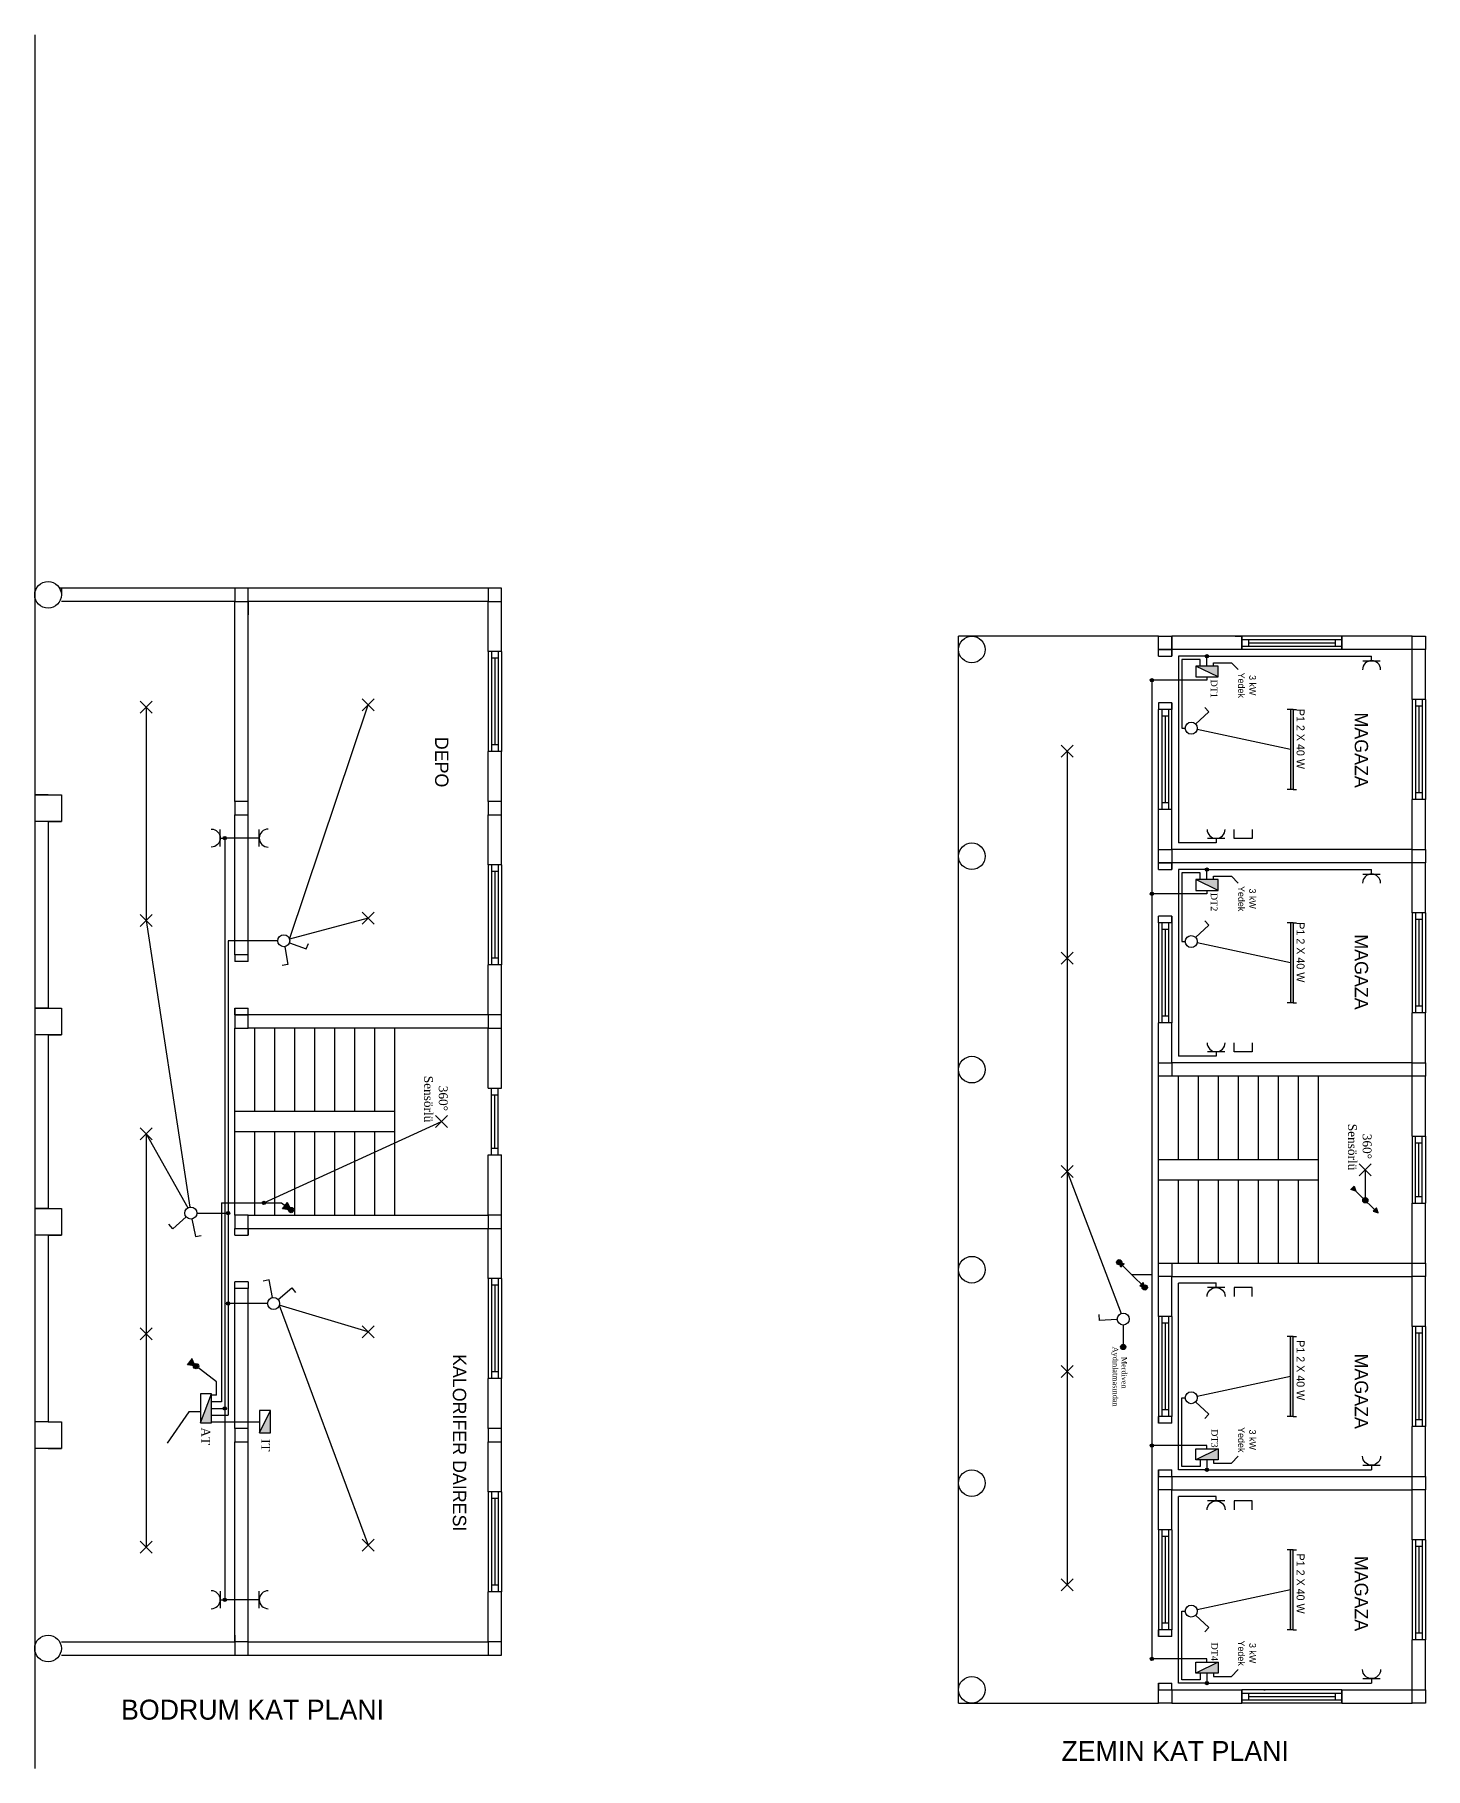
# Model space of a CAD drawing. Header units: millimetres. Extents: x 8451 to 20144, y 956 to 3956.
# Drawn here: x 11573 to 13658, y 1356 to 3956 of the extents above; entities that cross this region are included whole.
import ezdxf

# ---------------------------------------------------------------- set-up
doc = ezdxf.new("R2010")
doc.units = ezdxf.units.MM
for name, color, linetype in [('BUAT', 241, 'Continuous'), ('duvar', 3, 'Continuous'), ('döşeme', 40, 'Continuous'), ('kolon', 1, 'Continuous'), ('Layer1', 4, 'Continuous'), ('LINYE', 2, 'Continuous'), ('sorti', 3, 'Continuous'), ('yazı', 6, 'Continuous')]:
    doc.layers.add(name, color=color, linetype=linetype)

# ---------------------------------------------------------------- blocks, each defined once
blk = doc.blocks.new('M_ELEC_LUM_Light Any Type_P')
at = {"color": 0, "linetype": 'ByBlock'}
for p, q in [((-37.5, -37.5), (37.5, 37.5)), ((-37.5, 37.5), (37.5, -37.5))]:
    blk.add_line(p, q, dxfattribs=at)
blk = doc.blocks.new('M_ELEC_PWR_BS1363 Socket - Any Type_P')
at = {"color": 0, "linetype": 'ByBlock'}
blk.add_line((0, 75), (0, 112.5), dxfattribs=at)
blk.add_arc((0, 0), 75, 0, 180, dxfattribs=at)

msp = doc.modelspace()

# ---------------------------------------------------------------- hatches: boundary and pattern name
at = {"layer": 'BUAT'}
for points in [[(13330.8, 3021.4, 1), (13330.8, 3026.4, 1)], [(13248.3, 2985.3, 1), (13248.3, 2990.3, 1)], [(13347.5, 2992.8), (13347.5, 3008.9), (13314.1, 3008.9)], [(13460.2, 2823.9), (13460.2, 2943.9), (13456.2, 2943.9), (13456.2, 2823.9)], [(11858, 2748.7, 1), (11858, 2753.7, 1)], [(13330.8, 2701.4, 1), (13330.8, 2706.4, 1)], [(13347.5, 2672.8), (13347.5, 2688.9), (13314.1, 2688.9)], [(13248.3, 2665.3, 1), (13248.3, 2670.3, 1)], [(13460.2, 2503.9), (13460.2, 2623.9), (13456.2, 2623.9), (13456.2, 2503.9)], [(11863, 2186.4, 1), (11863, 2191.4, 1)], [(11916.8, 2201.5, 1), (11916.8, 2206.5, 1)], [(11863, 2050.7, 1), (11863, 2055.7, 1)], [(13460.2, 2003.9), (13460.2, 1883.9), (13456.2, 1883.9), (13456.2, 2003.9)], [(11821.8, 1874.2), (11838, 1874.2), (11838, 1917.6)], [(11858, 1893.4, 1), (11858, 1898.4, 1)], [(11910.3, 1859.2), (11926.5, 1859.2), (11926.5, 1892.6)], [(13248.3, 1837.6, 1), (13248.3, 1842.6, 1)], [(13314.1, 1818.9), (13347.5, 1818.9), (13347.5, 1835.1)], [(13330.8, 1801.4, 1), (13330.8, 1806.4, 1)], [(13460.2, 1683.9), (13460.2, 1563.9), (13456.2, 1563.9), (13456.2, 1683.9)], [(11858, 1606.5, 1), (11858, 1611.5, 1)], [(13248.3, 1517.6, 1), (13248.3, 1522.6, 1)], [(13314.1, 1498.9), (13347.5, 1498.9), (13347.5, 1515.1)], [(13330.8, 1481.4, 1), (13330.8, 1486.4, 1)]]:
    msp.add_hatch(color=256, dxfattribs=at).paths.add_polyline_path(points)
at = {"layer": 'kolon'}
h = msp.add_hatch(color=256, dxfattribs=at)
h.paths.add_polyline_path([(13199.3, 2119, 0.112795), (13197.6, 2118.6), (13199.3, 2115.1), (13195.4, 2115.7, 0.459697), (13199.3, 2111.1, 1)])
h.paths.add_polyline_path([(13199.3, 2115.1), (13196.2, 2117.4, 0.12169), (13195.4, 2115.7)], flags=17)
h.paths.add_polyline_path([(13199.3, 2115.1), (13197.6, 2118.6, 0.12169), (13196.2, 2117.4)], flags=17)
h = msp.add_hatch(color=256, dxfattribs=at)
h.paths.add_polyline_path([(13206.8, 2112.6), (13203.1, 2113.8, -0.117235), (13202.1, 2112.3), (13204.3, 2110.1)])
h.paths.add_polyline_path([(13202.1, 2112.3, 0.117235), (13203.1, 2113.8), (13199.3, 2115.1)], flags=17)
h.paths.add_polyline_path([(13202.1, 2112.3), (13199.3, 2115.1), (13203.1, 2113.8, 0.511918), (13199.3, 2119, 1), (13199.3, 2111.1, 0.198091)])
h = msp.add_hatch(color=256, dxfattribs=at)
h.paths.add_polyline_path([(13204.3, 2110.1), (13202.1, 2112.3, -0.115634), (13200.6, 2111.3), (13201.8, 2107.6)])
h.paths.add_polyline_path([(13202.1, 2112.3), (13199.3, 2115.1), (13200.6, 2111.3, 0.115634)])
h = msp.add_hatch(color=256, dxfattribs=at)
h.paths.add_polyline_path([(13234.7, 2080, -0.117235), (13236.3, 2081), (13235, 2084.7), (13232.5, 2082.2)])
h.paths.add_polyline_path([(13233.8, 2078.5, -0.115634), (13234.7, 2080), (13232.5, 2082.2), (13230, 2079.7)])
h.paths.add_polyline_path([(13237.5, 2077.3), (13234.7, 2080, 0.115634), (13233.8, 2078.5)], flags=17)
h.paths.add_polyline_path([(13237.5, 2077.3), (13236.3, 2081, 0.117235), (13234.7, 2080)], flags=17)
h.paths.add_polyline_path([(13237.5, 2081.2, 0.083271), (13236.3, 2081), (13237.5, 2077.3), (13233.8, 2078.5, 0.508587), (13237.5, 2073.3, 1)])
h = msp.add_hatch(color=256, dxfattribs=at)
h.paths.add_polyline_path([(11815, 1959.2), (11809.4, 1970.8), (11805.8, 1966)])
h.paths.add_polyline_path([(11815, 1959.2), (11805.8, 1966), (11802.3, 1961.2)])
h = msp.add_hatch(color=256, dxfattribs=at)
h.paths.add_polyline_path([(11815, 1963.2, 0.112795), (11813.3, 1962.8), (11815, 1959.2), (11811.1, 1959.8, 0.459697), (11815, 1955.3, 1)])
h.paths.add_polyline_path([(11815, 1959.2), (11811.8, 1961.6, 0.12169), (11811.1, 1959.8)], flags=17)
h.paths.add_polyline_path([(11815, 1959.2), (11813.3, 1962.8, 0.12169), (11811.8, 1961.6)], flags=17)
at = {"layer": 'sorti'}
msp.add_hatch(color=256, dxfattribs=at).paths.add_polyline_path([(13554.3, 2221.9), (13549.3, 2226.9), (13546.8, 2224.4)])
h = msp.add_hatch(color=256, dxfattribs=at)
h.paths.add_polyline_path([(13549.3, 2226.9), (13551.5, 2224.7, -0.115634), (13553.1, 2225.7), (13551.8, 2229.4)])
h.paths.add_polyline_path([(13551.5, 2224.7), (13554.3, 2221.9), (13553.1, 2225.7, 0.115634)])
h = msp.add_hatch(color=256, dxfattribs=at)
h.paths.add_polyline_path([(13568.3, 2211.8, 0.112795), (13566.6, 2211.4), (13568.3, 2207.9), (13564.4, 2208.5, 0.459697), (13568.3, 2203.9, 1)])
h.paths.add_polyline_path([(13568.3, 2207.9), (13565.1, 2210.2, 0.12169), (13564.4, 2208.5)], flags=17)
h.paths.add_polyline_path([(13568.3, 2207.9), (13566.6, 2211.4, 0.12169), (13565.1, 2210.2)], flags=17)
h = msp.add_hatch(color=256, dxfattribs=at)
h.paths.add_polyline_path([(11957.5, 2193.3), (11951.9, 2204.9), (11948.4, 2200.1)])
h.paths.add_polyline_path([(11957.5, 2193.3), (11948.4, 2200.1), (11944.8, 2195.2)])
h = msp.add_hatch(color=256, dxfattribs=at)
h.paths.add_polyline_path([(11957.5, 2197.2, 0.112795), (11955.8, 2196.8), (11957.5, 2193.3), (11953.6, 2193.9, 0.459697), (11957.5, 2189.4, 1)])
h.paths.add_polyline_path([(11957.5, 2193.3), (11954.4, 2195.6, 0.12169), (11953.6, 2193.9)], flags=17)
h.paths.add_polyline_path([(11957.5, 2193.3), (11955.8, 2196.8, 0.12169), (11954.4, 2195.6)], flags=17)
h = msp.add_hatch(color=256, dxfattribs=at)
h.paths.add_polyline_path([(13587.5, 2189.1), (13585, 2196.6), (13582.5, 2194.1)])
h.paths.add_polyline_path([(13587.5, 2189.1), (13582.5, 2194.1), (13580, 2191.6)])
h = msp.add_hatch(color=256, dxfattribs=at)
h.paths.add_polyline_path([(13205.3, 1991.9, 0.112795), (13203.6, 1991.5), (13205.3, 1988), (13201.4, 1988.6, 0.459697), (13205.3, 1984, 1)])
h.paths.add_polyline_path([(13205.3, 1988), (13202.1, 1990.3, 0.12169), (13201.4, 1988.6)], flags=17)
h.paths.add_polyline_path([(13205.3, 1988), (13203.6, 1991.5, 0.12169), (13202.1, 1990.3)], flags=17)

# ---------------------------------------------------------------- linework, layer by layer
for p, q in [((11873, 3095.9), (11873, 3105.9)), ((11873, 3105.9), (11893, 3105.9)), ((11873, 3095.9), (11873, 3105.9)), ((11873, 3095.9), (11873, 3105.9)), ((11893, 3085.9), (11893, 3105.9)), ((11893, 3105.9), (11893, 3085.9)), ((11893, 3085.9), (11893, 3105.9)), ((12253, 3095.9), (12253, 3105.9)), ((12273, 3085.9), (12273, 3105.9)), ((13373.3, 3053.9), (13383.3, 3053.9)), ((13258.3, 3033.9), (13278.3, 3033.9)), ((13383.3, 3033.9), (13373.3, 3033.9)), ((11873, 2775.9), (11873, 2785.9)), ((11893, 2765.9), (11893, 2785.9)), ((11873, 2485.9), (11893, 2485.9)), ((13638.3, 2303.9), (13658.3, 2303.9)), ((13643.3, 2203.9), (13643.3, 2303.9)), ((13643.3, 2293.9), (13653.3, 2293.9)), ((13648.3, 2213.9), (13648.3, 2293.9)), ((13653.3, 2203.9), (13653.3, 2303.9)), ((13643.3, 2213.9), (13653.3, 2213.9)), ((11873, 2185.9), (11873, 2195.9)), ((13638.3, 2203.9), (13658.3, 2203.9)), ((11873, 2165.9), (11893, 2165.9)), ((11873, 1865.9), (11873, 1875.9)), ((11893, 1865.9), (11893, 1885.9)), ((11893, 1545.9), (11893, 1565.9)), ((11893, 1545.9), (11893, 1565.9)), ((11873, 1545.9), (11873, 1555.9)), ((11873, 1555.9), (11873, 1545.9))]:
    msp.add_line(p, q)
at = {"layer": 'BUAT'}
for centre in [(13330.8, 3023.9), (13248.3, 2987.8), (11858, 2751.2), (13330.8, 2703.9), (13248.3, 2667.8), (11863, 2188.9), (11916.8, 2204), (11863, 2053.2), (11858, 1895.9), (13248.3, 1840.1), (13330.8, 1803.9), (11858, 1609), (13248.3, 1520.1), (13330.8, 1483.9)]:
    msp.add_circle(centre, 2.5, dxfattribs=at)
at = {"layer": 'Defpoints', "linetype": 'ByBlock'}
for p in [(11873, 3105.9), (12253, 3105.9), (11873, 2785.9), (12253, 2785.9), (11873, 2465.9), (12253, 2465.9), (11873, 2165.9), (12253, 2165.9), (11873, 1845.9), (12253, 1845.9), (11873, 1525.9), (12253, 1525.9)]:
    msp.add_point(p, dxfattribs=at)
at = {"layer": 'duvar'}
for p, q in [((11573, 3956), (11573, 2815.9)), ((11873, 3125.9), (11613, 3125.9)), ((12253, 3125.9), (11893, 3125.9)), ((11573, 3115.9), (11573, 2815.9)), ((11573, 3111.4), (11573, 1356.1)), ((11873, 3105.9), (11613, 3105.9)), ((11873, 2805.9), (11873, 3105.9)), ((12253, 3105.9), (11893, 3105.9)), ((11893, 2805.9), (11893, 3105.9)), ((12253, 3030.9), (12253, 3105.9)), ((12273, 3030.9), (12273, 3105.9)), ((13383.3, 3053.9), (13278.3, 3053.9)), ((13638.3, 3053.9), (13533.3, 3053.9)), ((13383.3, 3033.9), (13278.3, 3033.9)), ((13418, 3033.9), (13416.2, 3033.9)), ((13638.3, 3033.9), (13533.3, 3033.9)), ((13638.3, 2958.9), (13638.3, 3033.9)), ((13658.3, 2958.9), (13658.3, 3033.9)), ((12253, 2805.9), (12253, 2880.9)), ((12273, 2805.9), (12273, 2880.9)), ((13638.3, 2733.9), (13638.3, 2808.9)), ((13658.3, 2733.9), (13658.3, 2808.9)), ((11873, 2575.9), (11873, 2785.9)), ((11893, 2575.9), (11893, 2785.9)), ((12253, 2710.9), (12253, 2785.9)), ((12273, 2710.9), (12273, 2785.9)), ((13258.3, 2733.9), (13258.3, 2793.9)), ((13278.3, 2733.9), (13278.3, 2793.9)), ((11573, 2775.9), (11573, 2495.9)), ((11573, 2775.9), (11573, 2495.9)), ((11573, 2775.9), (11573, 2493.2)), ((11593, 2775.9), (11593, 2495.9)), ((13638.3, 2733.9), (13278.3, 2733.9)), ((13638.3, 2713.9), (13278.3, 2713.9)), ((13638.3, 2638.9), (13638.3, 2713.9)), ((13658.3, 2638.9), (13658.3, 2713.9)), ((12253, 2485.9), (12253, 2560.9)), ((12273, 2485.9), (12273, 2560.9)), ((12253, 2485.9), (11893, 2485.9)), ((13258.3, 2413.9), (13258.3, 2473.9)), ((13278.3, 2413.9), (13278.3, 2473.9)), ((13638.3, 2413.9), (13638.3, 2488.9)), ((13658.3, 2413.9), (13658.3, 2488.9)), ((11573, 2455.9), (11573, 2195.9)), ((11573, 2455.9), (11573, 2195.9)), ((11573, 2455.9), (11573, 2195.9)), ((11593, 2455.9), (11593, 2195.9)), ((12253, 2465.9), (11893, 2465.9)), ((12253, 2375.9), (12253, 2465.9)), ((12273, 2375.9), (12273, 2465.9)), ((13638.3, 2413.9), (13278.3, 2413.9)), ((13638.3, 2393.9), (13278.3, 2393.9)), ((13638.3, 2303.9), (13638.3, 2393.9)), ((13658.3, 2303.9), (13658.3, 2393.9)), ((12253, 2185.9), (12253, 2275.9)), ((12273, 2185.9), (12273, 2275.9)), ((11893, 2185.9), (12253, 2185.9)), ((13638.3, 2113.9), (13638.3, 2203.9)), ((13658.3, 2113.9), (13658.3, 2203.9)), ((11893, 2165.9), (12253, 2165.9)), ((12253, 2090.9), (12253, 2165.9)), ((12273, 2090.9), (12273, 2165.9)), ((11573, 2155.9), (11573, 1875.9)), ((11573, 2155.9), (11573, 1875.9)), ((11593, 2155.9), (11593, 1875.9)), ((13278.3, 2113.9), (13638.3, 2113.9)), ((13258.3, 2033.9), (13258.3, 2093.9)), ((13278.3, 2093.9), (13638.3, 2093.9)), ((13278.3, 2033.9), (13278.3, 2093.9)), ((13638.3, 2018.9), (13638.3, 2093.9)), ((13658.3, 2018.9), (13658.3, 2093.9)), ((11873, 1865.9), (11873, 2075.9)), ((11893, 1865.9), (11893, 2075.9)), ((12253, 1865.9), (12253, 1940.9)), ((12273, 1865.9), (12273, 1940.9)), ((11873, 1545.9), (11873, 1845.9)), ((11893, 1545.9), (11893, 1845.9)), ((12253, 1770.9), (12253, 1845.9)), ((12273, 1770.9), (12273, 1845.9)), ((13638.3, 1793.9), (13638.3, 1868.9)), ((13658.3, 1793.9), (13658.3, 1868.9)), ((13278.3, 1793.9), (13638.3, 1793.9)), ((13258.3, 1713.9), (13258.3, 1773.9)), ((13278.3, 1773.9), (13638.3, 1773.9)), ((13278.3, 1713.9), (13278.3, 1773.9)), ((13638.3, 1698.9), (13638.3, 1773.9)), ((13658.3, 1698.9), (13658.3, 1773.9)), ((12253, 1545.9), (12253, 1620.9)), ((12273, 1545.9), (12273, 1620.9)), ((11613, 1545.9), (11873, 1545.9)), ((11893, 1545.9), (12253, 1545.9)), ((13638.3, 1473.9), (13638.3, 1548.9)), ((13658.3, 1473.9), (13658.3, 1548.9)), ((11613, 1525.9), (11873, 1525.9)), ((11893, 1525.9), (12253, 1525.9)), ((13278.3, 1473.9), (13383.3, 1473.9)), ((13533.3, 1473.9), (13638.3, 1473.9)), ((13278.3, 1453.9), (13383.3, 1453.9)), ((13533.3, 1453.9), (13638.3, 1453.9))]:
    msp.add_line(p, q, dxfattribs=at)
at = {"layer": 'döşeme'}
for p, q in [((12958.3, 1453.9), (12958.3, 3053.9)), ((13258.3, 3053.9), (12958.3, 3053.9)), ((12958.3, 1453.9), (13258.3, 1453.9))]:
    msp.add_line(p, q, dxfattribs=at)
at = {"layer": 'kolon'}
for p, q in [((11613, 3125.9), (11610.3, 3125.9)), ((11613, 3125.9), (11613, 3115.9)), ((11893, 3125.9), (11873, 3125.9)), ((11873, 3125.9), (11873, 3105.9)), ((11893, 3105.9), (11893, 3125.9)), ((12253, 3125.9), (12253, 3105.9)), ((12273, 3125.9), (12253, 3125.9)), ((12273, 3105.9), (12273, 3125.9)), ((11873, 3105.9), (11893, 3105.9)), ((12253, 3105.9), (12273, 3105.9)), ((12998.3, 3053.9), (12995.6, 3053.9)), ((13258.3, 3033.9), (13258.3, 3053.9)), ((13258.3, 3053.9), (13278.3, 3053.9)), ((13258.3, 3053.9), (13278.3, 3053.9)), ((13258.3, 3033.9), (13258.3, 3053.9)), ((13278.3, 3033.9), (13278.3, 3053.9)), ((13278.3, 3053.9), (13278.3, 3033.9)), ((13638.3, 3033.9), (13638.3, 3053.9)), ((13638.3, 3053.9), (13658.3, 3053.9)), ((13658.3, 3053.9), (13658.3, 3033.9)), ((13278.3, 3033.9), (13258.3, 3033.9)), ((13278.3, 3033.9), (13258.3, 3033.9)), ((13658.3, 3033.9), (13638.3, 3033.9)), ((13330.8, 2992.8), (13330.8, 2987.8)), ((13330.8, 2987.8), (13248.3, 2987.8)), ((13248.3, 2987.8), (13248.3, 1520.1)), ((11573, 2815.9), (11573, 2775.9)), ((11573, 2815.9), (11613, 2815.9)), ((11593, 2815.9), (11573, 2815.9)), ((11613, 2815.9), (11613, 2775.9)), ((11893, 2805.9), (11873, 2805.9)), ((11873, 2805.9), (11873, 2785.9)), ((11873, 2785.9), (11893, 2785.9)), ((11893, 2785.9), (11893, 2805.9)), ((12273, 2805.9), (12253, 2805.9)), ((12253, 2805.9), (12253, 2785.9)), ((12253, 2785.9), (12273, 2785.9)), ((12273, 2785.9), (12273, 2805.9)), ((11613, 2775.9), (11573, 2775.9)), ((11593, 2775.9), (11613, 2775.9)), ((13258.3, 2713.9), (13258.3, 2733.9)), ((13258.3, 2733.9), (13278.3, 2733.9)), ((13278.3, 2733.9), (13278.3, 2713.9)), ((13638.3, 2733.9), (13658.3, 2733.9)), ((13638.3, 2713.9), (13638.3, 2733.9)), ((13658.3, 2733.9), (13658.3, 2713.9)), ((13278.3, 2713.9), (13258.3, 2713.9)), ((13258.3, 2713.9), (13278.3, 2713.9)), ((13658.3, 2713.9), (13638.3, 2713.9)), ((13330.8, 2667.8), (13248.3, 2667.8)), ((13330.8, 2672.8), (13330.8, 2667.8)), ((11573, 2495.9), (11573, 2455.9)), ((11573, 2495.9), (11613, 2495.9)), ((11593, 2495.9), (11573, 2495.9)), ((11613, 2495.9), (11613, 2455.9)), ((11893, 2485.9), (11873, 2485.9)), ((11873, 2485.9), (11873, 2465.9)), ((11893, 2465.9), (11893, 2485.9)), ((12253, 2485.9), (12253, 2465.9)), ((12273, 2485.9), (12253, 2485.9)), ((12273, 2465.9), (12273, 2485.9)), ((11613, 2455.9), (11573, 2455.9)), ((11593, 2455.9), (11613, 2455.9)), ((11873, 2465.9), (11893, 2465.9)), ((12253, 2465.9), (12273, 2465.9)), ((13258.3, 2393.9), (13258.3, 2413.9)), ((13258.3, 2413.9), (13278.3, 2413.9)), ((13278.3, 2393.9), (13258.3, 2393.9)), ((13278.3, 2413.9), (13278.3, 2393.9)), ((13638.3, 2393.9), (13638.3, 2413.9)), ((13638.3, 2413.9), (13658.3, 2413.9)), ((13658.3, 2393.9), (13638.3, 2393.9)), ((13658.3, 2413.9), (13658.3, 2393.9)), ((11573, 2195.9), (11573, 2155.9)), ((11573, 2195.9), (11613, 2195.9)), ((11593, 2195.9), (11573, 2195.9)), ((11613, 2195.9), (11613, 2155.9)), ((11873, 2185.9), (11873, 2165.9)), ((11893, 2185.9), (11873, 2185.9)), ((11893, 2165.9), (11893, 2185.9)), ((12273, 2185.9), (12253, 2185.9)), ((12253, 2185.9), (12253, 2165.9)), ((12273, 2165.9), (12273, 2185.9)), ((11873, 2165.9), (11893, 2165.9)), ((12253, 2165.9), (12273, 2165.9)), ((11613, 2155.9), (11573, 2155.9)), ((11593, 2155.9), (11613, 2155.9)), ((13199.3, 2115.1), (13218.3, 2096)), ((13201.8, 2107.6), (13199.3, 2115.1)), ((13199.3, 2115.1), (13206.8, 2112.6)), ((13206.8, 2112.6), (13201.8, 2107.6)), ((13258.3, 2113.9), (13278.3, 2113.9)), ((13258.3, 2093.9), (13258.3, 2113.9)), ((13278.3, 2113.9), (13278.3, 2093.9)), ((13638.3, 2113.9), (13658.3, 2113.9)), ((13638.3, 2093.9), (13638.3, 2113.9)), ((13658.3, 2113.9), (13658.3, 2093.9)), ((13248.3, 2096), (13218.3, 2096)), ((13237.5, 2077.3), (13218.3, 2096)), ((13235, 2084.7), (13230, 2079.7)), ((13237.5, 2077.3), (13235, 2084.7)), ((13278.3, 2093.9), (13258.3, 2093.9)), ((13658.3, 2093.9), (13638.3, 2093.9)), ((13230, 2079.7), (13237.5, 2077.3)), ((11802.3, 1961.2), (11809.4, 1970.8)), ((11815, 1959.2), (11802.3, 1961.2)), ((11845.5, 1935.9), (11815, 1959.2)), ((11845.5, 1915.9), (11845.5, 1935.9)), ((11845.5, 1915.9), (11838, 1915.9)), ((11573, 1875.9), (11573, 1838.6)), ((11593, 1875.9), (11573, 1875.9)), ((11593, 1875.9), (11613, 1875.9)), ((11613, 1875.9), (11613, 1835.9)), ((11804.2, 1890.9), (11771.5, 1843.9)), ((11821.8, 1890.9), (11804.2, 1890.9)), ((11893, 1865.9), (11873, 1865.9)), ((11873, 1865.9), (11873, 1845.9)), ((11873, 1845.9), (11893, 1845.9)), ((11893, 1845.9), (11893, 1865.9)), ((12273, 1865.9), (12253, 1865.9)), ((12253, 1865.9), (12253, 1845.9)), ((12253, 1845.9), (12273, 1845.9)), ((12273, 1845.9), (12273, 1865.9)), ((11573, 1838.6), (11573, 1535.9)), ((11613, 1835.9), (11573, 1835.9)), ((11593, 1835.9), (11613, 1835.9)), ((13330.8, 1840.1), (13248.3, 1840.1)), ((13330.8, 1835.1), (13330.8, 1840.1)), ((13258.3, 1773.9), (13258.3, 1793.9)), ((13278.3, 1793.9), (13278.3, 1773.9)), ((13638.3, 1793.9), (13658.3, 1793.9)), ((13638.3, 1773.9), (13638.3, 1793.9)), ((13658.3, 1793.9), (13658.3, 1773.9)), ((13278.3, 1773.9), (13258.3, 1773.9)), ((13658.3, 1773.9), (13638.3, 1773.9)), ((11893, 1545.9), (11873, 1545.9)), ((11873, 1545.9), (11873, 1525.9)), ((11893, 1525.9), (11893, 1545.9)), ((12253, 1545.9), (12253, 1525.9)), ((12273, 1545.9), (12253, 1545.9)), ((12273, 1525.9), (12273, 1545.9)), ((11873, 1525.9), (11893, 1525.9)), ((12253, 1525.9), (12273, 1525.9)), ((13330.8, 1520.1), (13248.3, 1520.1)), ((13330.8, 1515.1), (13330.8, 1520.1)), ((13258.3, 1453.9), (13258.3, 1473.9)), ((13258.3, 1473.9), (13278.3, 1473.9)), ((13278.3, 1473.9), (13278.3, 1453.9)), ((13638.3, 1453.9), (13638.3, 1473.9)), ((13638.3, 1473.9), (13658.3, 1473.9)), ((13658.3, 1473.9), (13658.3, 1453.9)), ((13278.3, 1453.9), (13258.3, 1453.9)), ((13658.3, 1453.9), (13638.3, 1453.9))]:
    msp.add_line(p, q, dxfattribs=at)
for centre, radius in [((11593, 3115.9), 20), ((12978.3, 3033.9), 20), ((12978.3, 2723.9), 20), ((12978.3, 2403.9), 20), ((12978.3, 2103.9), 20), ((13199.3, 2115.1), 3.94), ((13237.5, 2077.3), 3.94), ((11815, 1959.2), 3.94), ((12978.3, 1783.9), 20), ((11593, 1535.9), 20), ((12978.3, 1473.9), 20)]:
    msp.add_circle(centre, radius, dxfattribs=at)
at = {"layer": 'Layer1'}
for p, q in [((13383.3, 3053.9), (13383.3, 3033.9)), ((13383.3, 3033.9), (13383.3, 3053.9)), ((13533.3, 3053.9), (13383.3, 3053.9)), ((13383.3, 3048.9), (13533.3, 3048.9)), ((13393.3, 3048.9), (13393.3, 3038.9)), ((13393.3, 3043.9), (13523.3, 3043.9)), ((13523.3, 3048.9), (13523.3, 3038.9)), ((13533.3, 3053.9), (13533.3, 3033.9)), ((13533.3, 3033.9), (13533.3, 3053.9)), ((12273, 3030.9), (12253, 3030.9)), ((12273, 3030.9), (12253, 3030.9)), ((12253, 3030.9), (12253, 2880.9)), ((12258, 3030.9), (12258, 2880.9)), ((12268, 3020.9), (12258, 3020.9)), ((12263, 3020.9), (12263, 2890.9)), ((12268, 3030.9), (12268, 2880.9)), ((12273, 3030.9), (12273, 2880.9)), ((13258.3, 3023.9), (13258.3, 3033.9)), ((13258.3, 3023.9), (13258.3, 3033.9)), ((13258.3, 3023.9), (13278.3, 3023.9)), ((13278.3, 3023.9), (13278.3, 3033.9)), ((13278.3, 3033.9), (13278.3, 3023.9)), ((13383.3, 3038.9), (13533.3, 3038.9)), ((13533.3, 3033.9), (13383.3, 3033.9)), ((13258.3, 2953.9), (13258.3, 2943.9)), ((13278.3, 2953.9), (13258.3, 2953.9)), ((13258.3, 2793.9), (13258.3, 2943.9)), ((13278.3, 2943.9), (13258.3, 2943.9)), ((13263.3, 2943.9), (13263.3, 2793.9)), ((13273.3, 2943.9), (13273.3, 2793.9)), ((13278.3, 2943.9), (13278.3, 2953.9)), ((13278.3, 2953.9), (13278.3, 2943.9)), ((13278.3, 2793.9), (13278.3, 2943.9)), ((13638.3, 2958.9), (13638.3, 2808.9)), ((13658.3, 2958.9), (13638.3, 2958.9)), ((13658.3, 2958.9), (13638.3, 2958.9)), ((13643.3, 2958.9), (13643.3, 2808.9)), ((13653.3, 2948.9), (13643.3, 2948.9)), ((13648.3, 2948.9), (13648.3, 2818.9)), ((13653.3, 2958.9), (13653.3, 2808.9)), ((13658.3, 2958.9), (13658.3, 2808.9)), ((13273.3, 2933.9), (13263.3, 2933.9)), ((13268.3, 2933.9), (13268.3, 2803.9)), ((12268, 2890.9), (12258, 2890.9)), ((12273, 2880.9), (12253, 2880.9)), ((12273, 2880.9), (12253, 2880.9)), ((13658.3, 2808.9), (13638.3, 2808.9)), ((13658.3, 2808.9), (13638.3, 2808.9)), ((13653.3, 2818.9), (13643.3, 2818.9)), ((13278.3, 2793.9), (13258.3, 2793.9)), ((13273.3, 2803.9), (13263.3, 2803.9)), ((12273, 2710.9), (12253, 2710.9)), ((12273, 2710.9), (12253, 2710.9)), ((12253, 2710.9), (12253, 2560.9)), ((12258, 2710.9), (12258, 2560.9)), ((12268, 2710.9), (12268, 2560.9)), ((12273, 2710.9), (12273, 2560.9)), ((13258.3, 2703.9), (13258.3, 2713.9)), ((13258.3, 2703.9), (13258.3, 2713.9)), ((13258.3, 2703.9), (13278.3, 2703.9)), ((13278.3, 2703.9), (13278.3, 2713.9)), ((13278.3, 2713.9), (13278.3, 2703.9)), ((12268, 2700.9), (12258, 2700.9)), ((12263, 2700.9), (12263, 2570.9)), ((13258.3, 2623.9), (13258.3, 2633.9)), ((13258.3, 2623.9), (13258.3, 2633.9)), ((13278.3, 2633.9), (13258.3, 2633.9)), ((13278.3, 2623.9), (13278.3, 2633.9)), ((13278.3, 2633.9), (13278.3, 2623.9)), ((13638.3, 2638.9), (13638.3, 2488.9)), ((13658.3, 2638.9), (13638.3, 2638.9)), ((13658.3, 2638.9), (13638.3, 2638.9)), ((13643.3, 2638.9), (13643.3, 2488.9)), ((13653.3, 2628.9), (13643.3, 2628.9)), ((13648.3, 2628.9), (13648.3, 2498.9)), ((13653.3, 2638.9), (13653.3, 2488.9)), ((13658.3, 2638.9), (13658.3, 2488.9)), ((13258.3, 2623.9), (13258.3, 2473.9)), ((13278.3, 2623.9), (13258.3, 2623.9)), ((13278.3, 2623.9), (13258.3, 2623.9)), ((13263.3, 2623.9), (13263.3, 2473.9)), ((13273.3, 2613.9), (13263.3, 2613.9)), ((13268.3, 2613.9), (13268.3, 2483.9)), ((13273.3, 2623.9), (13273.3, 2473.9)), ((13278.3, 2623.9), (13278.3, 2473.9)), ((11893, 2575.9), (11873, 2575.9)), ((11873, 2575.9), (11873, 2565.9)), ((11893, 2575.9), (11873, 2575.9)), ((11893, 2565.9), (11893, 2575.9)), ((11893, 2565.9), (11873, 2565.9)), ((12273, 2560.9), (12253, 2560.9)), ((12273, 2560.9), (12253, 2560.9)), ((12268, 2570.9), (12258, 2570.9)), ((11873, 2485.9), (11873, 2495.9)), ((11873, 2495.9), (11873, 2485.9)), ((11873, 2495.9), (11893, 2495.9)), ((11893, 2485.9), (11893, 2495.9)), ((11893, 2485.9), (11893, 2495.9)), ((13653.3, 2498.9), (13643.3, 2498.9)), ((13278.3, 2473.9), (13258.3, 2473.9)), ((13278.3, 2473.9), (13258.3, 2473.9)), ((13273.3, 2483.9), (13263.3, 2483.9)), ((13658.3, 2488.9), (13638.3, 2488.9)), ((13658.3, 2488.9), (13638.3, 2488.9)), ((11873, 2185.9), (11873, 2465.9)), ((11903, 2340.9), (11903, 2465.9)), ((11933, 2340.9), (11933, 2465.9)), ((11963, 2340.9), (11963, 2465.9)), ((11993, 2340.9), (11993, 2465.9)), ((12023, 2340.9), (12023, 2465.9)), ((12053, 2340.9), (12053, 2465.9)), ((12083, 2340.9), (12083, 2465.9)), ((12113, 2185.9), (12113, 2465.9)), ((13258.3, 2113.9), (13258.3, 2393.9)), ((13288.3, 2268.9), (13288.3, 2393.9)), ((13318.3, 2268.9), (13318.3, 2393.9)), ((13348.3, 2268.9), (13348.3, 2393.9)), ((13378.3, 2268.9), (13378.3, 2393.9)), ((13408.3, 2268.9), (13408.3, 2393.9)), ((13438.3, 2268.9), (13438.3, 2393.9)), ((13468.3, 2268.9), (13468.3, 2393.9)), ((13498.3, 2113.9), (13498.3, 2393.9)), ((12253, 2375.9), (12273, 2375.9)), ((12258, 2275.9), (12258, 2375.9)), ((12258, 2365.9), (12268, 2365.9)), ((12263, 2285.9), (12263, 2365.9)), ((12268, 2275.9), (12268, 2375.9)), ((12113, 2340.9), (11873, 2340.9)), ((11873, 2310.9), (12113, 2310.9)), ((11903, 2185.9), (11903, 2310.9)), ((11933, 2185.9), (11933, 2310.9)), ((11963, 2185.9), (11963, 2310.9)), ((11993, 2185.9), (11993, 2310.9)), ((12023, 2185.9), (12023, 2310.9)), ((12053, 2185.9), (12053, 2310.9)), ((12083, 2185.9), (12083, 2310.9)), ((13638.3, 2303.9), (13638.3, 2203.9)), ((13658.3, 2303.9), (13658.3, 2203.9)), ((12253, 2275.9), (12273, 2275.9)), ((12258, 2285.9), (12268, 2285.9)), ((13498.3, 2268.9), (13258.3, 2268.9)), ((13258.3, 2238.9), (13498.3, 2238.9)), ((13288.3, 2113.9), (13288.3, 2238.9)), ((13318.3, 2113.9), (13318.3, 2238.9)), ((13348.3, 2113.9), (13348.3, 2238.9)), ((13378.3, 2113.9), (13378.3, 2238.9)), ((13408.3, 2113.9), (13408.3, 2238.9)), ((13438.3, 2113.9), (13438.3, 2238.9)), ((13468.3, 2113.9), (13468.3, 2238.9)), ((11873, 2155.9), (11873, 2165.9)), ((11873, 2155.9), (11873, 2165.9)), ((11893, 2155.9), (11893, 2165.9)), ((11893, 2165.9), (11893, 2155.9)), ((11873, 2155.9), (11893, 2155.9)), ((11873, 2075.9), (11873, 2085.9)), ((11893, 2085.9), (11873, 2085.9)), ((11893, 2085.9), (11893, 2075.9)), ((12273, 2090.9), (12253, 2090.9)), ((12273, 2090.9), (12253, 2090.9)), ((12253, 2090.9), (12253, 1940.9)), ((12258, 2090.9), (12258, 1940.9)), ((12268, 2080.9), (12258, 2080.9)), ((12263, 2080.9), (12263, 1950.9)), ((12268, 2090.9), (12268, 1940.9)), ((12273, 2090.9), (12273, 1940.9)), ((11893, 2075.9), (11873, 2075.9)), ((11893, 2075.9), (11873, 2075.9)), ((13258.3, 2033.9), (13258.3, 1883.9)), ((13278.3, 2033.9), (13258.3, 2033.9)), ((13278.3, 2033.9), (13258.3, 2033.9)), ((13263.3, 2033.9), (13263.3, 1883.9)), ((13273.3, 2033.9), (13273.3, 1883.9)), ((13278.3, 2033.9), (13278.3, 1883.9)), ((13273.3, 2023.9), (13263.3, 2023.9)), ((13268.3, 2023.9), (13268.3, 1893.9)), ((13638.3, 2018.9), (13638.3, 1868.9)), ((13658.3, 2018.9), (13638.3, 2018.9)), ((13658.3, 2018.9), (13638.3, 2018.9)), ((13643.3, 2018.9), (13643.3, 1868.9)), ((13653.3, 2008.9), (13643.3, 2008.9)), ((13648.3, 2008.9), (13648.3, 1878.9)), ((13653.3, 2018.9), (13653.3, 1868.9)), ((13658.3, 2018.9), (13658.3, 1868.9)), ((12268, 1950.9), (12258, 1950.9)), ((12273, 1940.9), (12253, 1940.9)), ((12273, 1940.9), (12253, 1940.9)), ((13278.3, 1883.9), (13258.3, 1883.9)), ((13258.3, 1873.9), (13258.3, 1883.9)), ((13278.3, 1883.9), (13258.3, 1883.9)), ((13258.3, 1883.9), (13258.3, 1873.9)), ((13278.3, 1873.9), (13258.3, 1873.9)), ((13273.3, 1893.9), (13263.3, 1893.9)), ((13278.3, 1873.9), (13278.3, 1883.9)), ((13278.3, 1873.9), (13278.3, 1883.9)), ((13653.3, 1878.9), (13643.3, 1878.9)), ((13658.3, 1868.9), (13638.3, 1868.9)), ((13658.3, 1868.9), (13638.3, 1868.9)), ((13258.3, 1803.9), (13278.3, 1803.9)), ((13258.3, 1793.9), (13258.3, 1803.9)), ((13258.3, 1803.9), (13258.3, 1793.9)), ((13258.3, 1793.9), (13278.3, 1793.9)), ((13258.3, 1793.9), (13278.3, 1793.9)), ((13278.3, 1793.9), (13278.3, 1803.9)), ((13278.3, 1793.9), (13278.3, 1803.9)), ((12273, 1770.9), (12253, 1770.9)), ((12273, 1770.9), (12253, 1770.9)), ((12253, 1770.9), (12253, 1620.9)), ((12258, 1770.9), (12258, 1620.9)), ((12268, 1770.9), (12268, 1620.9)), ((12273, 1770.9), (12273, 1620.9)), ((12268, 1760.9), (12258, 1760.9)), ((12263, 1760.9), (12263, 1630.9)), ((13258.3, 1713.9), (13258.3, 1563.9)), ((13278.3, 1713.9), (13258.3, 1713.9)), ((13278.3, 1713.9), (13258.3, 1713.9)), ((13263.3, 1713.9), (13263.3, 1563.9)), ((13273.3, 1703.9), (13263.3, 1703.9)), ((13268.3, 1703.9), (13268.3, 1573.9)), ((13273.3, 1713.9), (13273.3, 1563.9)), ((13278.3, 1713.9), (13278.3, 1563.9)), ((13638.3, 1698.9), (13638.3, 1548.9)), ((13658.3, 1698.9), (13638.3, 1698.9)), ((13658.3, 1698.9), (13638.3, 1698.9)), ((13643.3, 1698.9), (13643.3, 1548.9)), ((13653.3, 1698.9), (13653.3, 1548.9)), ((13658.3, 1698.9), (13658.3, 1548.9)), ((13653.3, 1688.9), (13643.3, 1688.9)), ((13648.3, 1688.9), (13648.3, 1558.9)), ((12273, 1620.9), (12253, 1620.9)), ((12273, 1620.9), (12253, 1620.9)), ((12268, 1630.9), (12258, 1630.9)), ((13278.3, 1563.9), (13258.3, 1563.9)), ((13258.3, 1553.9), (13258.3, 1563.9)), ((13278.3, 1563.9), (13258.3, 1563.9)), ((13258.3, 1563.9), (13258.3, 1553.9)), ((13273.3, 1573.9), (13263.3, 1573.9)), ((13278.3, 1553.9), (13278.3, 1563.9)), ((13278.3, 1553.9), (13278.3, 1563.9)), ((13278.3, 1553.9), (13258.3, 1553.9)), ((13658.3, 1548.9), (13638.3, 1548.9)), ((13658.3, 1548.9), (13638.3, 1548.9)), ((13653.3, 1558.9), (13643.3, 1558.9)), ((13258.3, 1483.9), (13278.3, 1483.9)), ((13258.3, 1483.9), (13258.3, 1473.9)), ((13258.3, 1473.9), (13258.3, 1483.9)), ((13278.3, 1473.9), (13278.3, 1483.9)), ((13278.3, 1473.9), (13278.3, 1483.9)), ((13258.3, 1473.9), (13278.3, 1473.9)), ((13533.3, 1473.9), (13383.3, 1473.9)), ((13383.3, 1453.9), (13383.3, 1473.9)), ((13383.3, 1473.9), (13383.3, 1453.9)), ((13383.3, 1468.9), (13533.3, 1468.9)), ((13383.3, 1458.9), (13533.3, 1458.9)), ((13393.3, 1468.9), (13393.3, 1458.9)), ((13393.3, 1463.9), (13523.3, 1463.9)), ((13416.2, 1473.9), (13418, 1473.9)), ((13523.3, 1468.9), (13523.3, 1458.9)), ((13533.3, 1453.9), (13533.3, 1473.9)), ((13533.3, 1473.9), (13533.3, 1453.9)), ((13533.3, 1453.9), (13383.3, 1453.9))]:
    msp.add_line(p, q, dxfattribs=at)
at = {"layer": 'LINYE'}
for p, q in [((13320.8, 3018.9), (13293.3, 3018.9)), ((13293.3, 3018.9), (13293.3, 2916)), ((13320.8, 3008.9), (13320.8, 3018.9)), ((13330.8, 3008.9), (13330.8, 3023.9)), ((13340.8, 3008.9), (13340.8, 3013.9)), ((13340.8, 3013.9), (13367.4, 3013.9)), ((13367.4, 3013.9), (13377.4, 3003.8)), ((13456.2, 2943.9), (13451.2, 2943.9)), ((13456.2, 2943.9), (13456.2, 2823.9)), ((13460.2, 2943.9), (13456.2, 2943.9)), ((13460.2, 2943.9), (13460.2, 2823.9)), ((13460.2, 2943.9), (13465.2, 2943.9)), ((13293.3, 2916), (13298.3, 2916)), ((13456.2, 2823.9), (13451.2, 2823.9)), ((13460.2, 2823.9), (13456.2, 2823.9)), ((13460.2, 2823.9), (13465.2, 2823.9)), ((13330.8, 2688.9), (13330.8, 2703.9)), ((13320.8, 2698.9), (13293.3, 2698.9)), ((13293.3, 2698.9), (13293.3, 2596)), ((13320.8, 2688.9), (13320.8, 2698.9)), ((13340.8, 2688.9), (13340.8, 2693.9)), ((13340.8, 2693.9), (13367.4, 2693.9)), ((13367.4, 2693.9), (13377.4, 2683.8)), ((13456.2, 2623.9), (13451.2, 2623.9)), ((13456.2, 2623.9), (13456.2, 2503.9)), ((13460.2, 2623.9), (13456.2, 2623.9)), ((13460.2, 2623.9), (13460.2, 2503.9)), ((13460.2, 2623.9), (13465.2, 2623.9)), ((13293.3, 2596), (13298.3, 2596)), ((13456.2, 2503.9), (13451.2, 2503.9)), ((13460.2, 2503.9), (13456.2, 2503.9)), ((13460.2, 2503.9), (13465.2, 2503.9)), ((11853, 2204), (11916.8, 2204)), ((11853, 2204), (11853, 1905.9)), ((11863, 2053.2), (11863, 1885.9)), ((13456.2, 2003.9), (13451.2, 2003.9)), ((13456.2, 1883.9), (13456.2, 2003.9)), ((13460.2, 2003.9), (13456.2, 2003.9)), ((13460.2, 1883.9), (13460.2, 2003.9)), ((13460.2, 2003.9), (13465.2, 2003.9)), ((11853, 1905.9), (11838, 1905.9)), ((13293.3, 1808.9), (13293.3, 1911.9)), ((13293.3, 1911.9), (13298.3, 1911.9)), ((11838, 1895.9), (11858, 1895.9)), ((11838, 1885.9), (11863, 1885.9)), ((11838, 1875.9), (11853, 1875.9)), ((11853, 1875.9), (11910.3, 1875.9)), ((13456.2, 1883.9), (13451.2, 1883.9)), ((13460.2, 1883.9), (13456.2, 1883.9)), ((13460.2, 1883.9), (13465.2, 1883.9)), ((13367.4, 1813.9), (13377.4, 1824.1)), ((13320.8, 1808.9), (13293.3, 1808.9)), ((13320.8, 1818.9), (13320.8, 1808.9)), ((13330.8, 1818.9), (13330.8, 1803.9)), ((13340.8, 1818.9), (13340.8, 1813.9)), ((13340.8, 1813.9), (13367.4, 1813.9)), ((13456.2, 1683.9), (13451.2, 1683.9)), ((13456.2, 1563.9), (13456.2, 1683.9)), ((13460.2, 1683.9), (13456.2, 1683.9)), ((13460.2, 1563.9), (13460.2, 1683.9)), ((13460.2, 1683.9), (13465.2, 1683.9)), ((13293.3, 1488.9), (13293.3, 1591.9)), ((13293.3, 1591.9), (13298.3, 1591.9)), ((13456.2, 1563.9), (13451.2, 1563.9)), ((13460.2, 1563.9), (13456.2, 1563.9)), ((13460.2, 1563.9), (13465.2, 1563.9)), ((13320.8, 1488.9), (13293.3, 1488.9)), ((13320.8, 1498.9), (13320.8, 1488.9)), ((13330.8, 1498.9), (13330.8, 1483.9)), ((13340.8, 1498.9), (13340.8, 1493.9)), ((13340.8, 1493.9), (13367.4, 1493.9)), ((13367.4, 1493.9), (13377.4, 1504.1))]:
    msp.add_line(p, q, dxfattribs=at)
at = {"layer": 'sorti'}
for p, q in [((13288.3, 3023.9), (13288.3, 2743.9)), ((13330.8, 3023.9), (13288.3, 3023.9)), ((13330.8, 3023.9), (13577.7, 3023.9)), ((13564.8, 3017.2), (13577.7, 3017.2)), ((13577.7, 3017.2), (13590.6, 3017.2)), ((13347.5, 2992.8), (13314.1, 3008.9)), ((11740.2, 2947.6), (11740.2, 2627.6)), ((11955.2, 2599.5), (12073, 2950.9)), ((13313.8, 2922.1), (13333.6, 2940.6)), ((13327.4, 2947.1), (13333.6, 2940.6)), ((13456.2, 2883.9), (13316.1, 2914.1)), ((13121.4, 2881.3), (13121.4, 2571.3)), ((11851.2, 2751.2), (11851.2, 2764.1)), ((11909.7, 2751.2), (11909.7, 2764.1)), ((13371.4, 2750.7), (13371.4, 2764.2)), ((13398.4, 2764.2), (13398.4, 2750.7)), ((11851.2, 2738.4), (11851.2, 2751.2)), ((11903, 2751.2), (11858, 2751.2)), ((11858, 2751.2), (11858, 1609)), ((11909.7, 2738.4), (11909.7, 2751.2)), ((13344.6, 2743.9), (13288.3, 2743.9)), ((13344.6, 2750.7), (13331.7, 2750.7)), ((13357.5, 2750.7), (13344.6, 2750.7)), ((13398.4, 2750.7), (13371.4, 2750.7)), ((13288.3, 2703.9), (13288.3, 2423.9)), ((13330.8, 2703.9), (13288.3, 2703.9)), ((13330.8, 2703.9), (13577.7, 2703.9)), ((13347.5, 2672.8), (13314.1, 2688.9)), ((13564.8, 2697.2), (13577.7, 2697.2)), ((13577.7, 2697.2), (13590.6, 2697.2)), ((11740.2, 2627.6), (11805.8, 2197.8)), ((12073, 2630.9), (11955.2, 2599.5)), ((13327.4, 2627.1), (13333.6, 2620.6)), ((13313.8, 2602.1), (13333.6, 2620.6)), ((11937.5, 2597.2), (11863, 2597.2)), ((11863, 2597.2), (11863, 2053.2)), ((11948.1, 2588.3), (11952.8, 2561.7)), ((11955, 2594.1), (11980.3, 2584.9)), ((11980.3, 2584.9), (11983.4, 2593.3)), ((13456.2, 2563.9), (13316.1, 2594.1)), ((11952.8, 2561.7), (11943.9, 2560.1)), ((13121.4, 2571.3), (13121.4, 2251.3)), ((13371.4, 2430.7), (13371.4, 2444.2)), ((13398.4, 2444.2), (13398.4, 2430.7)), ((13344.6, 2423.9), (13288.3, 2423.9)), ((13344.6, 2430.7), (13331.7, 2430.7)), ((13357.5, 2430.7), (13344.6, 2430.7)), ((13398.4, 2430.7), (13371.4, 2430.7)), ((11916.8, 2204), (12183, 2325.9)), ((11740.2, 2307.6), (11740.2, 2007.6)), ((11740.2, 2307.6), (11802.7, 2196.7)), ((13121.4, 2251.3), (13121.4, 1951.3)), ((13121.4, 2251.3), (13202.1, 2038.3)), ((13568.3, 2253.9), (13568.3, 2207.9)), ((13546.8, 2224.4), (13551.8, 2229.4)), ((13554.3, 2221.9), (13546.8, 2224.4)), ((13549.3, 2226.9), (13568.3, 2207.9)), ((13551.8, 2229.4), (13554.3, 2221.9)), ((11816.1, 2188.9), (11863, 2188.9)), ((11916.8, 2204), (11943, 2204)), ((11943, 2204), (11957.5, 2193.3)), ((11944.8, 2195.2), (11951.9, 2204.9)), ((11957.5, 2193.3), (11944.8, 2195.2)), ((11957.5, 2193.3), (11951.9, 2204.9)), ((13587.5, 2189.1), (13568.3, 2207.9)), ((13585, 2196.6), (13580, 2191.6)), ((13580, 2191.6), (13587.5, 2189.1)), ((13587.5, 2189.1), (13585, 2196.6)), ((11779.9, 2165.4), (11774, 2172.2)), ((11800.3, 2183), (11779.9, 2165.4)), ((11808.8, 2180.1), (11813.9, 2153.5)), ((11813.9, 2153.5), (11822.7, 2155.2)), ((11924.4, 2088.5), (11915.6, 2086.9)), ((11929.5, 2062), (11924.4, 2088.5)), ((13344.6, 2083.9), (13288.3, 2083.9)), ((13288.3, 1803.9), (13288.3, 2083.9)), ((11938, 2059.1), (11958.4, 2076.7)), ((11958.4, 2076.7), (11964.3, 2069.9)), ((13344.6, 2077.2), (13331.7, 2077.2)), ((13357.5, 2077.2), (13344.6, 2077.2)), ((13371.4, 2077.2), (13371.4, 2063.7)), ((13398.4, 2077.2), (13371.4, 2077.2)), ((13398.4, 2063.7), (13398.4, 2077.2)), ((11922.2, 2053.2), (11863, 2053.2)), ((12073, 2010.9), (11939.8, 2050.6)), ((11939.8, 2050.6), (12073, 1690.9)), ((13168.8, 2036.5), (13169.4, 2027.5)), ((13196.3, 2029.3), (13169.4, 2027.5)), ((11740.2, 2007.6), (11740.2, 1687.6)), ((13205.3, 2020.9), (13205.3, 1988)), ((13121.4, 1951.3), (13121.4, 1631.3)), ((13456.2, 1943.9), (13316.1, 1913.8)), ((11821.8, 1874.2), (11838, 1917.6)), ((13313.8, 1905.8), (13333.6, 1887.3)), ((11910.3, 1859.2), (11926.5, 1892.6)), ((13327.4, 1880.8), (13333.6, 1887.3)), ((13347.5, 1835.1), (13314.1, 1818.9)), ((13330.8, 1803.9), (13288.3, 1803.9)), ((13330.8, 1803.9), (13577.7, 1803.9)), ((13564.8, 1810.7), (13577.7, 1810.7)), ((13577.7, 1810.7), (13590.6, 1810.7)), ((13344.6, 1763.9), (13288.3, 1763.9)), ((13288.3, 1483.9), (13288.3, 1763.9)), ((13344.6, 1757.2), (13331.7, 1757.2)), ((13357.5, 1757.2), (13344.6, 1757.2)), ((13371.4, 1757.2), (13371.4, 1743.7)), ((13398.4, 1757.2), (13371.4, 1757.2)), ((13398.4, 1743.7), (13398.4, 1757.2)), ((11851.2, 1621.9), (11851.2, 1609)), ((11909.7, 1609), (11909.7, 1621.9)), ((13456.2, 1623.9), (13316.1, 1593.8)), ((11851.2, 1609), (11851.2, 1596.2)), ((11903, 1609), (11858, 1609)), ((11909.7, 1596.2), (11909.7, 1609)), ((13313.8, 1585.8), (13333.6, 1567.3)), ((13327.4, 1560.8), (13333.6, 1567.3)), ((13347.5, 1515.1), (13314.1, 1498.9)), ((13330.8, 1483.9), (13288.3, 1483.9)), ((13330.8, 1483.9), (13577.7, 1483.9)), ((13564.8, 1490.7), (13577.7, 1490.7)), ((13577.7, 1490.7), (13590.6, 1490.7))]:
    msp.add_line(p, q, dxfattribs=at)
for points in [[(13314.1, 3008.9), (13314.1, 2992.8), (13347.5, 2992.8), (13347.5, 3008.9)], [(13314.1, 2688.9), (13314.1, 2672.8), (13347.5, 2672.8), (13347.5, 2688.9)], [(11838, 1917.6), (11821.8, 1917.6), (11821.8, 1874.2), (11838, 1874.2)], [(11926.5, 1892.6), (11910.3, 1892.6), (11910.3, 1859.2), (11926.5, 1859.2)], [(13314.1, 1818.9), (13314.1, 1835.1), (13347.5, 1835.1), (13347.5, 1818.9)], [(13314.1, 1498.9), (13314.1, 1515.1), (13347.5, 1515.1), (13347.5, 1498.9)]]:
    msp.add_lwpolyline(points, close=True, dxfattribs=at)
for centre, radius in [((13307.3, 2916), 9), ((11946.5, 2597.2), 9), ((13307.3, 2596), 9), ((13568.3, 2207.9), 3.94), ((11807.1, 2188.9), 9), ((11957.5, 2193.3), 3.94), ((11931.2, 2053.2), 9), ((13205.3, 2029.9), 9), ((13205.3, 1988), 3.94), ((13307.3, 1911.9), 9), ((13307.3, 1591.9), 9)]:
    msp.add_circle(centre, radius, dxfattribs=at)

# ---------------------------------------------------------------- block references
at = {"layer": 'sorti', "yscale": 0.180000000000291, "zscale": 0.18}
for p, xscale in [((13577.7, 3003.7), 0.180000000000291), ((13577.7, 2683.7), 0.180000000000291), ((13344.6, 2063.7), -0.180000000000291), ((13344.6, 1743.7), -0.180000000000291)]:
    msp.add_blockref('M_ELEC_PWR_BS1363 Socket - Any Type_P', p, dxfattribs=dict(at, xscale=xscale))
at = {"layer": 'sorti'}
for name, p, xscale, yscale, zscale, rotation in [('M_ELEC_LUM_Light Any Type_P', (11740.2, 2947.6), 0.2400000000052387, 0.2400000000016007, 0.24, 270), ('M_ELEC_LUM_Light Any Type_P', (12073, 2950.9), 0.2400000000052387, 0.2400000000016007, 0.24, 270), ('M_ELEC_LUM_Light Any Type_P', (13121.4, 2881.3), 0.2400000000052387, 0.2400000000016007, 0.24, 270), ('M_ELEC_PWR_BS1363 Socket - Any Type_P', (11837.7, 2751.2), -0.180000000000291, 0.180000000000291, 0.18, 270), ('M_ELEC_PWR_BS1363 Socket - Any Type_P', (11923.2, 2751.2), 0.180000000000291, 0.180000000000291, 0.18, 90), ('M_ELEC_PWR_BS1363 Socket - Any Type_P', (13344.6, 2764.2), 0.180000000000291, 0.180000000000291, 0.18, 180), ('M_ELEC_LUM_Light Any Type_P', (11740.2, 2627.6), 0.2400000000052387, 0.2400000000016007, 0.24, 270), ('M_ELEC_LUM_Light Any Type_P', (12073, 2630.9), 0.2400000000052387, 0.2400000000016007, 0.24, 270), ('M_ELEC_LUM_Light Any Type_P', (13121.4, 2571.3), 0.2400000000052387, 0.2400000000016007, 0.24, 270), ('M_ELEC_PWR_BS1363 Socket - Any Type_P', (13344.6, 2444.2), 0.180000000000291, 0.180000000000291, 0.18, 180), ('M_ELEC_LUM_Light Any Type_P', (11740.2, 2307.6), 0.2400000000052387, 0.2400000000016007, 0.24, 270), ('M_ELEC_LUM_Light Any Type_P', (12183, 2325.9), 0.2400000000052387, 0.2400000000016007, 0.24, 270), ('M_ELEC_LUM_Light Any Type_P', (13568.3, 2253.9), 0.2400000000052387, 0.2400000000016007, 0.24, 270), ('M_ELEC_LUM_Light Any Type_P', (13121.4, 2251.3), 0.2400000000052387, 0.2400000000016007, 0.24, 270), ('M_ELEC_LUM_Light Any Type_P', (11740.2, 2007.6), 0.2400000000052387, 0.2400000000016007, 0.24, 270), ('M_ELEC_LUM_Light Any Type_P', (12073, 2010.9), 0.2400000000052387, 0.2400000000016007, 0.24, 270), ('M_ELEC_LUM_Light Any Type_P', (13121.4, 1951.3), 0.2400000000052387, 0.2400000000016007, 0.24, 270), ('M_ELEC_PWR_BS1363 Socket - Any Type_P', (13577.7, 1824.2), -0.180000000000291, 0.180000000000291, 0.18, 180), ('M_ELEC_LUM_Light Any Type_P', (11740.2, 1687.6), 0.2400000000052387, 0.2400000000016007, 0.24, 270), ('M_ELEC_LUM_Light Any Type_P', (12073, 1690.9), 0.2400000000052387, 0.2400000000016007, 0.24, 270), ('M_ELEC_LUM_Light Any Type_P', (13121.4, 1631.3), 0.2400000000052387, 0.2400000000016007, 0.24, 270), ('M_ELEC_PWR_BS1363 Socket - Any Type_P', (11837.7, 1609), 0.180000000000291, 0.180000000000291, 0.18, 270), ('M_ELEC_PWR_BS1363 Socket - Any Type_P', (11923.2, 1609), 0.180000000000291, 0.180000000000291, 0.18, 90), ('M_ELEC_PWR_BS1363 Socket - Any Type_P', (13577.7, 1504.2), -0.180000000000291, 0.180000000000291, 0.18, 180)]:
    msp.add_blockref(name, p, dxfattribs=dict(at, xscale=xscale, yscale=yscale, zscale=zscale, rotation=rotation))

# ---------------------------------------------------------------- texts
at = {"layer": 'LINYE', "char_height": 10, "width": 38.182, "attachment_point": 1, "rotation": 270}
for s, insert in [(' 3 kW\\PYedek', (13404.2, 2999.3)), ('{\\fTimes New Roman|b0|i0|c162|p18;DT1}', (13346.6, 2989)), (' 3 kW\\PYedek', (13404.2, 2679.3)), ('{\\fTimes New Roman|b0|i0|c162|p18;DT2}', (13346.6, 2669)), ('{\\fTimes New Roman|b0|i0|c162|p18;DT3}', (13347.3, 1864.8)), (' 3 kW\\PYedek', (13404.2, 1867.8)), ('{\\fTimes New Roman|b0|i0|c162|p18;DT4}', (13347.3, 1544.8)), (' 3 kW\\PYedek', (13404.2, 1547.8))]:
    msp.add_mtext(s, dxfattribs=dict(at, insert=insert))
at = {"layer": 'sorti'}
for p in [(13465.2, 2944.9), (13465.2, 2624.9), (13465.2, 1998.2), (13465.2, 1678.2)]:
    msp.add_text('P1 2 X 40 W ', height=12, rotation=270, dxfattribs=at).set_placement(p)
at = {"layer": 'sorti', "attachment_point": 1, "rotation": 270}
for s, insert, char_height, width in [('{\\fTimes New Roman|b0|i0|c162|p18;   360°\\H0.8x;\\P\\pt13.2;\\H1.25x;Sensörlü}', (12192.2, 2394.7), 13.2, 92.53), ('{\\fTimes New Roman|b0|i0|c162|p18;   360°\\H0.8x;\\P\\pt13.2;\\H1.25x;Sensörlü}', (13577.6, 2322.7), 13.2, 92.53), ('{\\fTimes New Roman|b0|i0|c162|p18;     Merdiven\\PAydınlatmasından}', (13211, 1988.4), 8, 81.28), ('{\\fTimes New Roman|b0|i0|c162|p18;AT}', (11836.1, 1867.4), 13.2, 25.401), ('{\\fTimes New Roman|b0|i0|c162|p18;IT}', (11926, 1850), 13.2, 17.919)]:
    msp.add_mtext(s, dxfattribs=dict(at, insert=insert, char_height=char_height, width=width))
at = {"layer": 'yazı'}
for s, p in [('MAGAZA', (13552.4, 2939.5)), ('DEPO', (12173.4, 2903)), ('MAGAZA', (13552.4, 2606.8)), ('KALORIFER DAIRESI', (12200, 1977.4)), ('MAGAZA', (13552.4, 1978.1)), ('MAGAZA', (13552.4, 1674.7))]:
    msp.add_text(s, height=20, rotation=270, dxfattribs=at).set_placement(p)
for s, p in [('BODRUM KAT PLANI', (11702.4, 1429.1)), ('ZEMIN KAT PLANI', (13112.6, 1367.1))]:
    msp.add_text(s, height=30, dxfattribs=at).set_placement(p)

doc.saveas('drawing.dxf')
